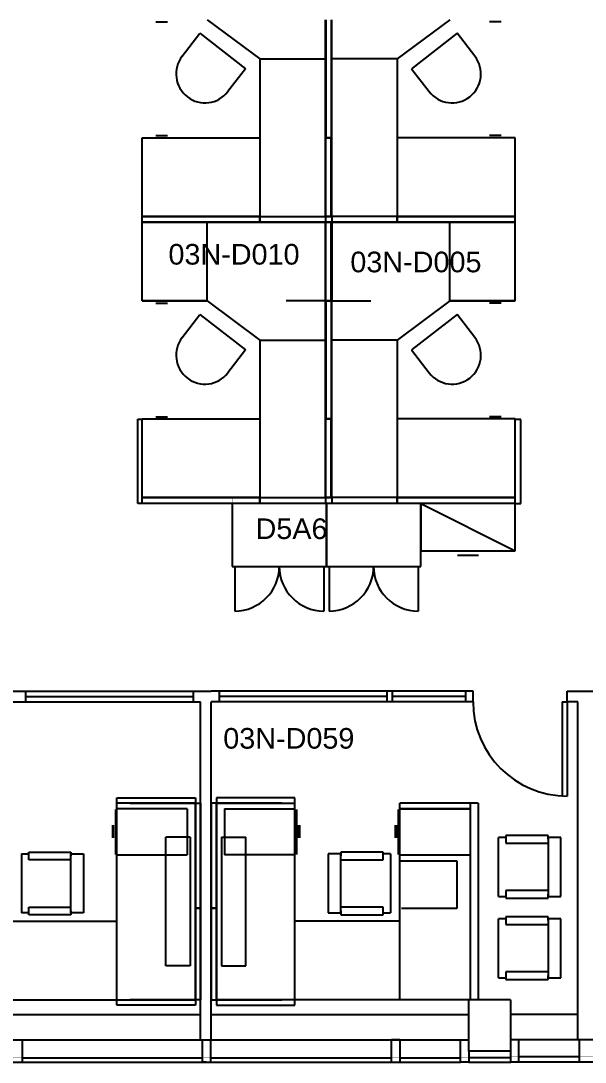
# Model space of a CAD drawing. Extents: x 0 to 6337, y 3987 to 5634.
# Drawn here: x 1207.6 to 1423.1, y 4015.9 to 4413.1 of the extents above; entities that cross this region are included whole.
import ezdxf

# ---------------------------------------------------------------- set-up
doc = ezdxf.new("R2010")
doc.units = 0
doc.header["$MEASUREMENT"] = 0
for name, color, linetype in [('01A_BASE_PLAN', 7, 'CONTINUOUS'), ('01B_PANELS', 7, 'CONTINUOUS'), ('04A_FURNITURE', 7, 'CONTINUOUS'), ('NA-FLOOR', 7, 'CONTINUOUS'), ('REGION', 7, 'CONTINUOUS'), ('REGION_NUM', 7, 'CONTINUOUS')]:
    doc.layers.add(name, color=color, linetype=linetype)
doc.styles.add('ARIAL', font='ARIAL', dxfattribs={"height": 0.2})

msp = doc.modelspace()

# ---------------------------------------------------------------- linework, layer by layer
at = {"layer": '01A_BASE_PLAN', "color": 250, "linetype": 'Continuous'}
for p, q in [((1176.48, 4157.4), (1273.36, 4157.4)), ((1176.48, 4157.4), (1273.36, 4157.4)), ((1209.36, 4157.43), (1209.36, 4153.43)), ((1209.36, 4157.43), (1209.36, 4153.43)), ((1209.36, 4155.43), (1273.36, 4155.43)), ((1209.36, 4155.43), (1273.36, 4155.43)), ((1273.36, 4157.43), (1273.36, 4153.43)), ((1273.36, 4157.43), (1273.36, 4153.43)), ((1273.36, 4157.4), (1280.23, 4157.4)), ((1273.36, 4157.4), (1280.23, 4157.4)), ((1283.36, 4157.4), (1280.23, 4157.4)), ((1283.36, 4157.4), (1280.23, 4157.4)), ((1283.36, 4157.43), (1283.36, 4153.43)), ((1283.36, 4157.43), (1283.36, 4153.43)), ((1380.23, 4157.4), (1283.36, 4157.4)), ((1380.23, 4157.4), (1283.36, 4157.4)), ((1347.36, 4155.43), (1283.36, 4155.43)), ((1347.36, 4155.43), (1283.36, 4155.43)), ((1347.36, 4157.43), (1347.36, 4153.43)), ((1347.36, 4157.43), (1347.36, 4153.43)), ((1349.36, 4157.43), (1349.36, 4153.43)), ((1349.36, 4157.43), (1349.36, 4153.43)), ((1377.36, 4155.43), (1349.36, 4155.43)), ((1377.36, 4155.43), (1349.36, 4155.43)), ((1377.36, 4157.43), (1377.36, 4153.43)), ((1377.36, 4157.43), (1377.36, 4153.43)), ((1380.23, 4153.4), (1380.23, 4157.4)), ((1380.23, 4153.4), (1380.23, 4157.4)), ((1416.23, 4157.4), (1428.48, 4157.4)), ((1416.23, 4153.4), (1416.23, 4157.4)), ((1416.23, 4157.4), (1428.48, 4157.4)), ((1416.23, 4153.4), (1416.23, 4157.4)), ((1176.48, 4153.4), (1273.36, 4153.4)), ((1176.48, 4153.4), (1273.36, 4153.4)), ((1273.36, 4153.4), (1276.23, 4153.4)), ((1273.36, 4153.4), (1276.23, 4153.4)), ((1276.23, 4024.47), (1276.23, 4153.4)), ((1276.23, 4024.47), (1276.23, 4153.4)), ((1280.23, 4024.47), (1280.23, 4153.4)), ((1283.36, 4153.4), (1280.23, 4153.4)), ((1280.23, 4024.47), (1280.23, 4153.4)), ((1283.36, 4153.4), (1280.23, 4153.4)), ((1380.23, 4153.4), (1283.36, 4153.4)), ((1380.23, 4153.4), (1283.36, 4153.4)), ((1414.23, 4153.4), (1414.23, 4117.4)), ((1414.23, 4153.4), (1416.23, 4153.4)), ((1420.23, 4153.4), (1416.23, 4153.4)), ((1420.23, 4153.4), (1416.23, 4153.4)), ((1416.23, 4153.4), (1416.23, 4117.4)), ((1420.23, 4024.47), (1420.23, 4153.4)), ((1420.23, 4024.47), (1420.23, 4153.4)), ((1378.63, 4020.1), (1378.63, 4039.69)), ((1394.59, 4039.69), (1378.63, 4039.69)), ((1394.59, 4039.69), (1394.59, 4020.08)), ((1178.59, 4034.07), (1276.23, 4034.07)), ((1280.23, 4034.07), (1378.63, 4034.07)), ((1420.23, 4034.08), (1394.69, 4034.08)), ((1181.82, 4024.47), (1375.46, 4024.47)), ((1208.05, 4024.38), (1208.05, 4015.92)), ((1276.96, 4015.92), (1276.96, 4024.38)), ((1280.06, 4024.38), (1280.06, 4015.92)), ((1349.07, 4016.03), (1349.07, 4024.52)), ((1349.07, 4024.52), (1352.3, 4024.52)), ((1352.3, 4024.52), (1352.3, 4016.03)), ((1375.46, 4015.98), (1375.46, 4024.47)), ((1375.46, 4024.47), (1378.59, 4024.47)), ((1447.39, 4024.47), (1394.56, 4024.47)), ((1397.69, 4016.05), (1397.69, 4024.38)), ((1420.92, 4016.05), (1420.92, 4024.38)), ((1394.59, 4020.1), (1378.63, 4020.1)), ((1378.63, 4020.1), (1378.63, 4015.98)), ((1394.56, 4020.04), (1394.56, 4016.05)), ((1181.82, 4015.98), (1375.46, 4015.98)), ((1208.06, 4017.58), (1276.96, 4017.58)), ((1278.41, 4015.92), (1276.96, 4015.92)), ((1280.27, 4017.58), (1348.39, 4017.58)), ((1348.39, 4017.58), (1349.08, 4017.58)), ((1352.3, 4017.58), (1375.46, 4017.58)), ((1378.63, 4015.98), (1375.46, 4015.98)), ((1378.63, 4017.76), (1394.69, 4017.76)), ((1378.63, 4015.98), (1394.69, 4015.98)), ((1447.39, 4015.98), (1394.74, 4015.98)), ((1420.92, 4017.96), (1397.69, 4017.96))]:
    msp.add_line(p, q, dxfattribs=at)
msp.add_arc((1416.23, 4153.4), 36, 180, 270, dxfattribs=at)
at = {"layer": '01B_PANELS', "color": 5, "linetype": 'Continuous'}
for p, q in [((1298.86, 4338.48), (1253.86, 4338.48)), ((1253.86, 4336.23), (1253.86, 4338.48)), ((1253.86, 4338.48), (1298.86, 4338.48)), ((1253.86, 4336.23), (1253.86, 4338.48)), ((1253.86, 4338.48), (1298.86, 4338.48)), ((1298.86, 4338.48), (1323.86, 4338.48)), ((1298.86, 4336.23), (1298.86, 4338.48)), ((1298.86, 4338.48), (1323.86, 4338.48)), ((1298.86, 4338.48), (1298.86, 4336.23)), ((1298.86, 4336.23), (1298.86, 4338.48)), ((1298.86, 4338.48), (1323.86, 4338.48)), ((1298.86, 4338.48), (1298.86, 4336.23)), ((1323.86, 4338.48), (1326.11, 4338.48)), ((1323.86, 4338.48), (1323.86, 4336.23)), ((1323.86, 4338.48), (1323.86, 4336.23)), ((1326.27, 4338.48), (1324.02, 4338.48)), ((1351.27, 4338.48), (1326.27, 4338.48)), ((1326.27, 4338.48), (1326.27, 4336.23)), ((1351.27, 4338.48), (1326.27, 4338.48)), ((1326.27, 4338.48), (1326.27, 4336.23)), ((1351.27, 4338.48), (1326.27, 4338.48)), ((1351.27, 4338.48), (1396.27, 4338.48)), ((1351.27, 4336.23), (1351.27, 4338.48)), ((1351.27, 4338.48), (1351.27, 4336.23)), ((1396.27, 4338.48), (1351.27, 4338.48)), ((1351.27, 4336.23), (1351.27, 4338.48)), ((1351.27, 4338.48), (1351.27, 4336.23)), ((1396.27, 4338.48), (1351.27, 4338.48)), ((1396.27, 4336.23), (1396.27, 4338.48)), ((1396.27, 4336.23), (1396.27, 4338.48)), ((1253.86, 4336.23), (1323.86, 4336.23)), ((1298.86, 4336.23), (1253.86, 4336.23)), ((1298.86, 4336.23), (1253.86, 4336.23)), ((1323.86, 4336.23), (1298.86, 4336.23)), ((1323.86, 4336.23), (1298.86, 4336.23)), ((1323.86, 4336.23), (1326.11, 4336.23)), ((1326.27, 4336.23), (1324.02, 4336.23)), ((1396.27, 4336.23), (1326.27, 4336.23)), ((1326.27, 4336.23), (1351.27, 4336.23)), ((1326.27, 4336.23), (1351.27, 4336.23)), ((1351.27, 4336.23), (1396.27, 4336.23)), ((1351.27, 4336.23), (1396.27, 4336.23)), ((1298.86, 4231.23), (1253.86, 4231.23)), ((1253.86, 4228.98), (1253.86, 4231.23)), ((1253.86, 4231.23), (1298.86, 4231.23)), ((1298.86, 4231.23), (1323.86, 4231.23)), ((1298.86, 4228.98), (1298.86, 4231.23)), ((1298.86, 4231.23), (1323.86, 4231.23)), ((1298.86, 4231.23), (1298.86, 4228.98)), ((1323.86, 4231.23), (1326.11, 4231.23)), ((1323.86, 4231.23), (1323.86, 4228.98)), ((1326.27, 4231.23), (1324.02, 4231.23)), ((1351.27, 4231.23), (1326.27, 4231.23)), ((1326.27, 4231.23), (1326.27, 4228.98)), ((1351.27, 4231.23), (1326.27, 4231.23)), ((1351.27, 4231.23), (1396.27, 4231.23)), ((1351.27, 4228.98), (1351.27, 4231.23)), ((1351.27, 4231.23), (1351.27, 4228.98)), ((1396.27, 4231.23), (1351.27, 4231.23)), ((1396.27, 4228.98), (1396.27, 4231.23)), ((1288.27, 4228.98), (1252.27, 4228.98)), ((1324.27, 4228.98), (1288.27, 4228.98)), ((1324.27, 4228.98), (1288.27, 4228.98)), ((1360.27, 4228.98), (1324.27, 4228.98)), ((1360.27, 4228.98), (1324.27, 4228.98)), ((1396.27, 4228.98), (1360.27, 4228.98)), ((1396.27, 4228.98), (1398.52, 4228.98))]:
    msp.add_line(p, q, dxfattribs=at)
at = {"layer": '04A_FURNITURE', "color": 1, "linetype": 'Continuous'}
for p, q in [((1259.16, 4412.64), (1263.56, 4412.64)), ((1278.78, 4413.48), (1298.86, 4398.58)), ((1323.86, 4338.48), (1323.86, 4413.48)), ((1323.86, 4368.48), (1323.86, 4413.48)), ((1324.02, 4413.48), (1324.02, 4368.48)), ((1326.11, 4413.48), (1326.11, 4368.48)), ((1326.27, 4338.48), (1326.27, 4413.48)), ((1326.27, 4368.48), (1326.27, 4413.48)), ((1371.35, 4413.48), (1351.27, 4398.58)), ((1390.97, 4412.64), (1386.57, 4412.64)), ((1269.19, 4399.56), (1275.94, 4408.29)), ((1275.94, 4408.29), (1293.41, 4394.79)), ((1374.19, 4408.29), (1356.73, 4394.79)), ((1380.95, 4399.56), (1374.19, 4408.29)), ((1298.86, 4398.58), (1323.68, 4398.58)), ((1298.86, 4398.58), (1298.86, 4338.48)), ((1351.27, 4398.58), (1326.45, 4398.58)), ((1351.27, 4398.58), (1351.27, 4338.48)), ((1293.41, 4394.79), (1286.65, 4386.05)), ((1356.73, 4394.79), (1363.48, 4386.05)), ((1259.16, 4369.31), (1263.56, 4369.31)), ((1390.97, 4369.31), (1386.57, 4369.31)), ((1253.86, 4338.48), (1253.86, 4368.48)), ((1253.86, 4368.48), (1298.86, 4368.48)), ((1298.86, 4368.48), (1298.86, 4338.48)), ((1323.86, 4338.48), (1323.86, 4368.48)), ((1323.86, 4368.48), (1326.11, 4368.48)), ((1326.11, 4368.48), (1323.86, 4368.48)), ((1324.02, 4338.48), (1324.02, 4368.48)), ((1326.27, 4368.48), (1324.02, 4368.48)), ((1324.02, 4368.48), (1326.27, 4368.48)), ((1326.11, 4338.48), (1326.11, 4368.48)), ((1326.27, 4338.48), (1326.27, 4368.48)), ((1396.27, 4368.48), (1351.27, 4368.48)), ((1351.27, 4368.48), (1351.27, 4338.48)), ((1396.27, 4338.48), (1396.27, 4368.48)), ((1253.86, 4306.23), (1253.86, 4336.23)), ((1278.78, 4306.23), (1278.78, 4336.68)), ((1323.86, 4306.23), (1323.86, 4336.23)), ((1323.86, 4336.23), (1323.86, 4306.23)), ((1324.02, 4306.23), (1324.02, 4336.23)), ((1326.11, 4306.23), (1326.11, 4336.23)), ((1326.27, 4306.23), (1326.27, 4336.23)), ((1326.27, 4336.23), (1326.27, 4306.23)), ((1371.35, 4306.23), (1371.35, 4336.68)), ((1396.27, 4306.23), (1396.27, 4336.23)), ((1253.86, 4306.23), (1278.86, 4306.23)), ((1278.78, 4306.23), (1253.86, 4306.23)), ((1259.16, 4305.39), (1263.56, 4305.39)), ((1278.78, 4306.23), (1298.86, 4291.33)), ((1323.86, 4306.23), (1308.86, 4306.23)), ((1323.86, 4306.23), (1308.86, 4306.23)), ((1323.86, 4306.23), (1326.11, 4306.23)), ((1323.86, 4231.23), (1323.86, 4306.23)), ((1323.86, 4261.23), (1323.86, 4306.23)), ((1323.86, 4306.23), (1326.11, 4306.23)), ((1326.27, 4306.23), (1324.02, 4306.23)), ((1326.27, 4306.23), (1324.02, 4306.23)), ((1324.02, 4306.23), (1324.02, 4261.23)), ((1326.11, 4306.23), (1326.11, 4261.23)), ((1326.27, 4231.23), (1326.27, 4306.23)), ((1326.27, 4306.23), (1341.27, 4306.23)), ((1326.27, 4306.23), (1341.27, 4306.23)), ((1326.27, 4261.23), (1326.27, 4306.23)), ((1371.35, 4306.23), (1351.27, 4291.33)), ((1396.27, 4306.23), (1371.27, 4306.23)), ((1371.35, 4306.23), (1396.27, 4306.23)), ((1390.97, 4305.39), (1386.57, 4305.39)), ((1269.19, 4292.31), (1275.94, 4301.04)), ((1275.94, 4301.04), (1293.41, 4287.54)), ((1374.19, 4301.04), (1356.73, 4287.54)), ((1380.95, 4292.31), (1374.19, 4301.04)), ((1298.86, 4291.33), (1323.68, 4291.33)), ((1298.86, 4291.33), (1298.86, 4231.23)), ((1351.27, 4291.33), (1326.45, 4291.33)), ((1351.27, 4291.33), (1351.27, 4231.23)), ((1293.41, 4287.54), (1286.65, 4278.8)), ((1356.73, 4287.54), (1363.48, 4278.8)), ((1259.16, 4262.06), (1263.56, 4262.06)), ((1390.97, 4262.06), (1386.57, 4262.06)), ((1252.27, 4228.98), (1252.27, 4261.1)), ((1252.27, 4261.1), (1253.79, 4261.1)), ((1253.86, 4231.23), (1253.86, 4261.23)), ((1253.86, 4261.23), (1298.86, 4261.23)), ((1298.86, 4261.23), (1298.86, 4231.23)), ((1323.86, 4231.23), (1323.86, 4261.23)), ((1323.86, 4261.23), (1326.11, 4261.23)), ((1326.11, 4261.23), (1323.86, 4261.23)), ((1324.02, 4231.23), (1324.02, 4261.23)), ((1326.27, 4261.23), (1324.02, 4261.23)), ((1324.02, 4261.23), (1326.27, 4261.23)), ((1326.11, 4231.23), (1326.11, 4261.23)), ((1326.27, 4231.23), (1326.27, 4261.23)), ((1396.27, 4261.23), (1351.27, 4261.23)), ((1351.27, 4261.23), (1351.27, 4231.23)), ((1398.52, 4261.04), (1396.16, 4261.04)), ((1396.27, 4231.23), (1396.27, 4261.23)), ((1398.52, 4228.98), (1398.52, 4261.04)), ((1288.27, 4228.98), (1288.27, 4204.98)), ((1324.27, 4204.98), (1324.27, 4228.98)), ((1324.27, 4228.98), (1324.27, 4204.98)), ((1360.27, 4228.98), (1396.27, 4210.98)), ((1360.27, 4228.98), (1360.27, 4210.98)), ((1360.27, 4210.98), (1360.27, 4228.98)), ((1360.27, 4204.98), (1360.27, 4228.98)), ((1396.27, 4210.98), (1396.27, 4228.98)), ((1360.27, 4210.98), (1396.27, 4210.98)), ((1374.27, 4209.27), (1382.27, 4209.27)), ((1288.27, 4204.98), (1324.27, 4204.98)), ((1289.27, 4204.98), (1289.27, 4187.98)), ((1323.27, 4204.98), (1323.27, 4187.98)), ((1324.27, 4204.98), (1360.27, 4204.98)), ((1325.27, 4204.98), (1325.27, 4187.98)), ((1359.27, 4204.98), (1359.27, 4187.98)), ((1244.23, 4114.69), (1244.23, 4116.69)), ((1244.23, 4116.69), (1274.23, 4116.69)), ((1274.23, 4114.69), (1244.23, 4114.69)), ((1244.23, 4039.69), (1244.23, 4114.69)), ((1249.23, 4114.69), (1274.23, 4114.69)), ((1274.23, 4116.69), (1274.23, 4114.69)), ((1274.23, 4114.69), (1274.23, 4039.69)), ((1274.23, 4109.69), (1274.23, 4114.69)), ((1274.23, 4114.69), (1276.23, 4114.69)), ((1276.23, 4114.69), (1276.23, 4109.69)), ((1280.23, 4114.69), (1280.23, 4109.69)), ((1282.23, 4114.69), (1280.23, 4114.69)), ((1282.23, 4116.69), (1282.23, 4114.69)), ((1312.23, 4116.69), (1282.23, 4116.69)), ((1282.23, 4114.69), (1282.23, 4039.69)), ((1307.23, 4114.69), (1282.23, 4114.69)), ((1282.23, 4114.69), (1312.23, 4114.69)), ((1282.23, 4109.69), (1282.23, 4114.69)), ((1312.23, 4114.69), (1312.23, 4116.69)), ((1312.23, 4039.69), (1312.23, 4114.69)), ((1352.23, 4039.69), (1352.23, 4114.69)), ((1382.22, 4114.69), (1352.23, 4114.69)), ((1379.14, 4114.69), (1379.14, 4039.84)), ((1382.22, 4114.69), (1382.22, 4039.69)), ((1243.67, 4112.25), (1243.67, 4095.13)), ((1271.14, 4112.56), (1244.23, 4112.56)), ((1271.14, 4112.56), (1271.14, 4094.93)), ((1285.33, 4112.56), (1312.23, 4112.56)), ((1285.33, 4112.56), (1285.33, 4094.93)), ((1312.8, 4112.25), (1312.8, 4095.13)), ((1351.67, 4112.25), (1351.67, 4095.13)), ((1352.23, 4112.56), (1378.89, 4112.56)), ((1379.14, 4112.56), (1352.23, 4112.56)), ((1274.23, 4074.69), (1274.23, 4109.69)), ((1276.23, 4109.69), (1276.23, 4074.69)), ((1280.23, 4109.69), (1280.23, 4074.69)), ((1282.23, 4074.69), (1282.23, 4109.69)), ((1242.54, 4106.32), (1242.54, 4101.42)), ((1242.85, 4106.32), (1242.85, 4101.42)), ((1313.62, 4106.32), (1313.62, 4101.42)), ((1313.93, 4106.32), (1313.93, 4101.42)), ((1350.54, 4106.32), (1350.54, 4101.42)), ((1350.85, 4106.32), (1350.85, 4101.42)), ((1262.96, 4052.69), (1262.96, 4101.69)), ((1272.21, 4101.69), (1262.96, 4101.69)), ((1272.21, 4101.69), (1272.21, 4052.69)), ((1284.26, 4101.69), (1284.26, 4052.69)), ((1284.26, 4101.69), (1293.51, 4101.69)), ((1293.51, 4052.69), (1293.51, 4101.69)), ((1389.98, 4079.09), (1389.98, 4101.61)), ((1392.77, 4101.61), (1389.98, 4101.61)), ((1408.92, 4102.4), (1392.77, 4102.4)), ((1392.77, 4102.4), (1392.77, 4099.43)), ((1392.77, 4099.43), (1408.92, 4099.43)), ((1408.92, 4100.92), (1408.92, 4102.4)), ((1413.7, 4101.61), (1408.92, 4101.61)), ((1408.92, 4101.61), (1408.92, 4079.09)), ((1413.7, 4079.09), (1413.7, 4101.61)), ((1207.8, 4095.43), (1207.8, 4072.91)), ((1207.8, 4095.43), (1210.59, 4095.43)), ((1210.59, 4093.11), (1210.59, 4096.03)), ((1210.59, 4096.03), (1226.74, 4096.03)), ((1226.74, 4096.03), (1226.74, 4094.55)), ((1226.74, 4095.43), (1231.51, 4095.43)), ((1226.74, 4072.91), (1226.74, 4095.43)), ((1231.51, 4095.43), (1231.51, 4072.91)), ((1244.23, 4094.93), (1271.14, 4094.93)), ((1312.23, 4094.93), (1285.33, 4094.93)), ((1329.73, 4095.43), (1324.95, 4095.43)), ((1324.95, 4095.43), (1324.95, 4072.91)), ((1329.73, 4096.03), (1329.73, 4094.55)), ((1345.88, 4096.03), (1329.73, 4096.03)), ((1329.73, 4072.91), (1329.73, 4095.43)), ((1345.88, 4093.11), (1345.88, 4096.03)), ((1348.66, 4095.43), (1345.88, 4095.43)), ((1348.66, 4095.43), (1348.66, 4072.91)), ((1352.23, 4094.93), (1378.89, 4094.93)), ((1226.74, 4093.11), (1210.59, 4093.11)), ((1329.73, 4093.11), (1345.88, 4093.11)), ((1352.48, 4092.72), (1374.11, 4092.72)), ((1374.11, 4092.72), (1374.11, 4074.58)), ((1389.98, 4079.09), (1392.77, 4079.09)), ((1408.92, 4081.41), (1392.77, 4081.41)), ((1392.77, 4081.41), (1392.77, 4078.49)), ((1408.92, 4078.49), (1408.92, 4079.97)), ((1408.92, 4079.09), (1413.7, 4079.09)), ((1210.59, 4075.09), (1226.74, 4075.09)), ((1210.59, 4072.12), (1210.59, 4075.09)), ((1274.23, 4039.69), (1274.23, 4074.69)), ((1274.23, 4074.69), (1276.23, 4074.69)), ((1276.23, 4074.69), (1274.23, 4074.69)), ((1276.23, 4074.69), (1276.23, 4039.69)), ((1280.23, 4074.69), (1280.23, 4039.69)), ((1282.23, 4074.69), (1280.23, 4074.69)), ((1280.23, 4074.69), (1282.23, 4074.69)), ((1282.23, 4039.69), (1282.23, 4074.69)), ((1345.88, 4075.09), (1329.73, 4075.09)), ((1345.88, 4072.12), (1345.88, 4075.09)), ((1392.77, 4078.49), (1408.92, 4078.49)), ((1210.59, 4072.91), (1207.8, 4072.91)), ((1226.74, 4072.12), (1210.59, 4072.12)), ((1226.74, 4073.6), (1226.74, 4072.12)), ((1231.51, 4072.91), (1226.74, 4072.91)), ((1324.95, 4072.91), (1329.73, 4072.91)), ((1329.73, 4073.6), (1329.73, 4072.12)), ((1329.73, 4072.12), (1345.88, 4072.12)), ((1345.88, 4072.91), (1348.66, 4072.91)), ((1374.11, 4074.58), (1352.98, 4074.58)), ((1408.92, 4071.39), (1392.77, 4071.39)), ((1392.77, 4071.39), (1392.77, 4068.42)), ((1408.92, 4069.91), (1408.92, 4071.39)), ((1204.23, 4069.69), (1244.23, 4069.69)), ((1352.23, 4069.69), (1312.23, 4069.69)), ((1389.98, 4048.08), (1389.98, 4070.6)), ((1392.77, 4070.6), (1389.98, 4070.6)), ((1392.77, 4068.42), (1408.92, 4068.42)), ((1413.7, 4070.6), (1408.92, 4070.6)), ((1408.92, 4070.6), (1408.92, 4048.08)), ((1413.7, 4048.08), (1413.7, 4070.6)), ((1272.21, 4052.69), (1262.96, 4052.69)), ((1284.26, 4052.69), (1293.51, 4052.69)), ((1389.98, 4048.08), (1392.77, 4048.08)), ((1408.92, 4050.4), (1392.77, 4050.4)), ((1392.77, 4050.4), (1392.77, 4047.48)), ((1392.77, 4047.48), (1408.92, 4047.48)), ((1408.92, 4047.48), (1408.92, 4048.96)), ((1408.92, 4048.08), (1413.7, 4048.08)), ((1204.23, 4039.69), (1244.23, 4039.69)), ((1244.23, 4037.69), (1244.23, 4039.69)), ((1244.23, 4039.69), (1270.23, 4039.69)), ((1274.23, 4039.69), (1249.23, 4039.69)), ((1270.23, 4039.69), (1274.23, 4039.69)), ((1274.23, 4039.69), (1274.23, 4037.69)), ((1276.23, 4039.69), (1274.23, 4039.69)), ((1280.23, 4039.69), (1282.23, 4039.69)), ((1282.23, 4039.69), (1282.23, 4037.69)), ((1286.23, 4039.69), (1282.23, 4039.69)), ((1282.23, 4039.69), (1307.23, 4039.69)), ((1312.23, 4039.69), (1286.23, 4039.69)), ((1312.23, 4037.69), (1312.23, 4039.69)), ((1352.23, 4039.69), (1312.23, 4039.69)), ((1382.22, 4039.69), (1352.23, 4039.69)), ((1274.23, 4037.69), (1244.23, 4037.69)), ((1282.23, 4037.69), (1312.23, 4037.69))]:
    msp.add_line(p, q, dxfattribs=at)
for centre, radius, start, end in [((1277.92, 4392.81), 11.04, 142.2815, 322.2815), ((1372.21, 4392.81), 11.04, 217.7185, 37.7185), ((1277.92, 4285.56), 11.04, 142.2815, 322.2815), ((1372.21, 4285.56), 11.04, 217.7185, 37.7185), ((1289.27, 4204.98), 17, 270, 0), ((1323.27, 4204.98), 17, 180, 270), ((1325.27, 4204.98), 17, 270, 0), ((1359.27, 4204.98), 17, 180, 270)]:
    msp.add_arc(centre, radius, start, end, dxfattribs=at)
at = {"layer": 'NA-FLOOR', "color": 1, "linetype": 'Continuous', "const_width": 0.0139}
msp.add_lwpolyline([(742.39, 4017.58), (957.77, 4017.58), (1174.23, 4017.58), (1384.16, 4017.58), (1384.16, 4017.96), (1461.94, 4017.96)], dxfattribs=at)
at = {"layer": 'REGION', "color": 3, "linetype": 'Continuous', "const_width": 0.0139}
for points in [[(1324.99, 4444.6), (1253.86, 4444.6), (1253.86, 4337.35), (1324.99, 4337.35)], [(1396.27, 4444.6), (1324.99, 4444.6), (1324.99, 4337.35), (1396.27, 4337.35)], [(1324.99, 4337.35), (1253.86, 4337.35), (1253.86, 4231.23), (1324.99, 4231.23)], [(1396.27, 4337.35), (1324.99, 4337.35), (1324.99, 4231.23), (1396.27, 4231.23)], [(1278.23, 4153.4), (1134.23, 4153.4), (1134.23, 4017.58), (1174.23, 4017.58), (1278.23, 4017.58)], [(1422.23, 4153.4), (1278.23, 4153.4), (1278.23, 4017.58), (1384.16, 4017.58), (1384.16, 4017.96), (1422.23, 4017.96)], [(1566.23, 4153.4), (1422.23, 4153.4), (1422.23, 4017.96), (1461.94, 4017.96), (1461.94, 4017.58), (1566.23, 4017.58)]]:
    msp.add_lwpolyline(points, close=True, dxfattribs=at)
at = {"layer": 'REGION', "color": 4, "linetype": 'Continuous', "const_width": 0.0139}
msp.add_lwpolyline([(1360.27, 4231.23), (1324.99, 4231.23), (1288.27, 4231.23), (1288.27, 4204.98), (1360.27, 4204.98), (1360.27, 4210.98)], close=True, dxfattribs=at)

# ---------------------------------------------------------------- texts
at = {"layer": 'REGION_NUM', "color": 7, "linetype": 'Continuous', "style": 'ARIAL'}
for s, p in [('03N-D010', (1263.94, 4320.09)), ('03N-D005', (1333.39, 4317.16)), ('D5A6', (1297.2, 4215.43)), ('03N-D059', (1284.87, 4135.49))]:
    msp.add_text(s, height=7.864, dxfattribs=at).set_placement(p)

doc.saveas('drawing.dxf')
